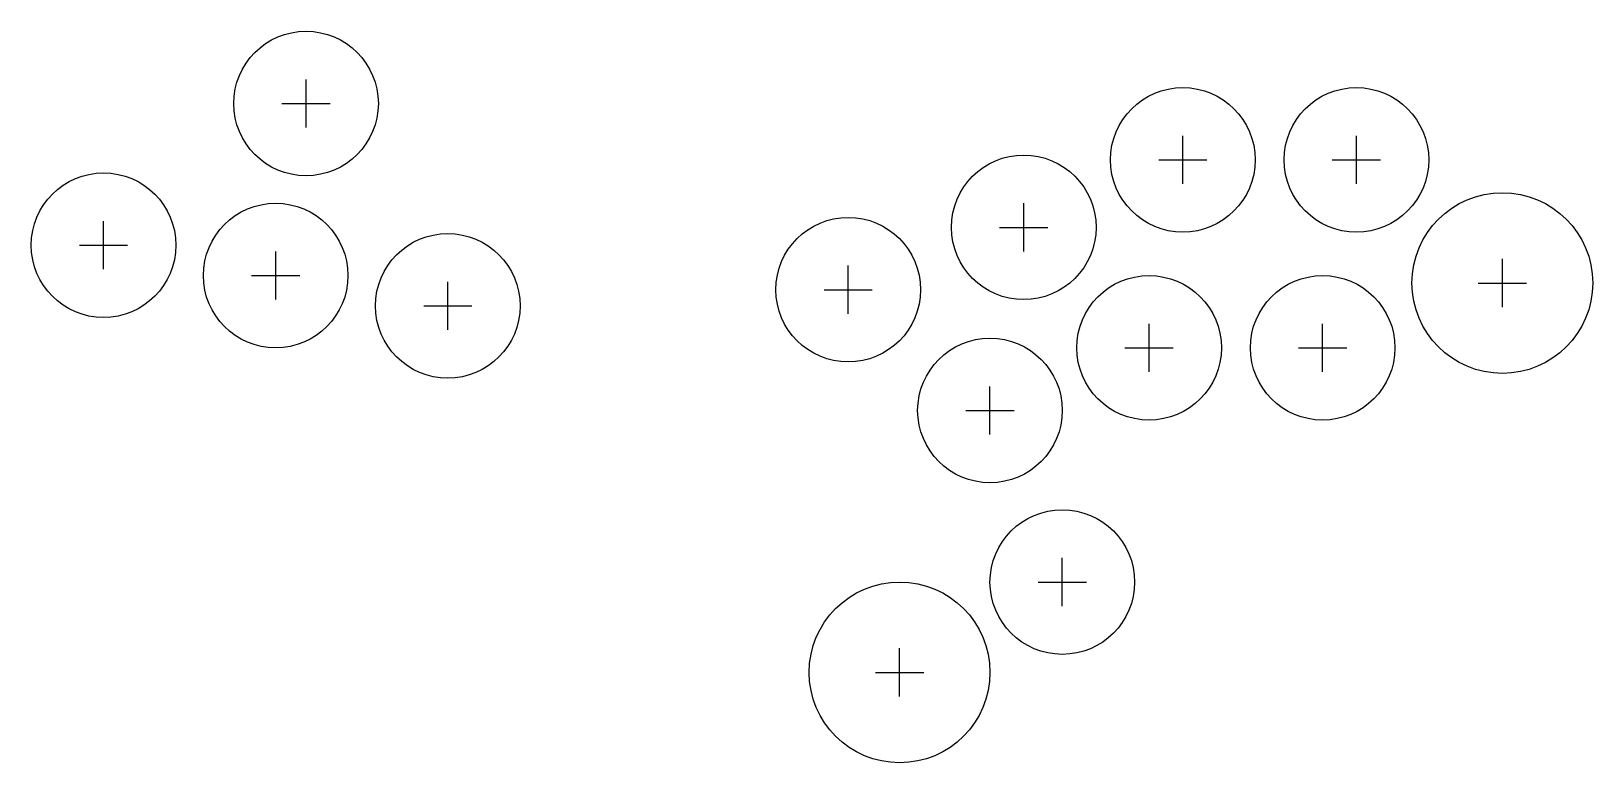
# Model space of a CAD drawing. Header units: millimetres. Extents: x -41 to 219, y -81 to 41.
import ezdxf

# ---------------------------------------------------------------- set-up
doc = ezdxf.new("R2010")
doc.units = ezdxf.units.MM
for name, color, linetype in [('BUTTONS_24', 1, 'Continuous'), ('BUTTONS_30', 5, 'Continuous'), ('REFERENCE', 8, 'Continuous')]:
    doc.layers.add(name, color=color, linetype=linetype)

msp = doc.modelspace()

# ---------------------------------------------------------------- linework, layer by layer
at = {"layer": 'BUTTONS_24'}
for centre in [(5.0358, 28.5594), (150.5272, 19.2), (179.3272, 19.2), (124.1272, 8), (-28.5594, 5.0358), (0, 0), (95, -2.3503), (28.5594, -5.0358), (144.9272, -12), (173.7272, -12), (118.5272, -22.4), (130.5272, -50.8872)]:
    msp.add_circle(centre, 12, dxfattribs=at)
at = {"layer": 'BUTTONS_30'}
for centre in [(203.5472, -1.2497), (103.5272, -65.8872)]:
    msp.add_circle(centre, 15, dxfattribs=at)
at = {"layer": 'REFERENCE'}
for p, q in [((5.0358, 24.5594), (5.0358, 32.5594)), ((1.0358, 28.5594), (9.0358, 28.5594)), ((150.5272, 15.2), (150.5272, 23.2)), ((179.3272, 15.2), (179.3272, 23.2)), ((146.5272, 19.2), (154.5272, 19.2)), ((175.3272, 19.2), (183.3272, 19.2)), ((124.1272, 4), (124.1272, 12)), ((-28.5594, 1.0358), (-28.5594, 9.0358)), ((120.1272, 8), (128.1272, 8)), ((-32.5594, 5.0358), (-24.5594, 5.0358)), ((0, -4), (0, 4)), ((203.5472, -5.2497), (203.5472, 2.7503)), ((-4, 0), (4, 0)), ((95, -6.3503), (95, 1.6497)), ((28.5594, -9.0358), (28.5594, -1.0358)), ((91, -2.3503), (99, -2.3503)), ((199.5472, -1.2497), (207.5472, -1.2497)), ((24.5594, -5.0358), (32.5594, -5.0358)), ((144.9272, -16), (144.9272, -8)), ((173.7272, -16), (173.7272, -8)), ((140.9272, -12), (148.9272, -12)), ((169.7272, -12), (177.7272, -12)), ((118.5272, -26.4), (118.5272, -18.4)), ((114.5272, -22.4), (122.5272, -22.4)), ((130.5272, -54.8872), (130.5272, -46.8872)), ((126.5272, -50.8872), (134.5272, -50.8872)), ((103.5272, -69.8872), (103.5272, -61.8872)), ((99.5272, -65.8872), (107.5272, -65.8872))]:
    msp.add_line(p, q, dxfattribs=at)

doc.saveas('drawing.dxf')
